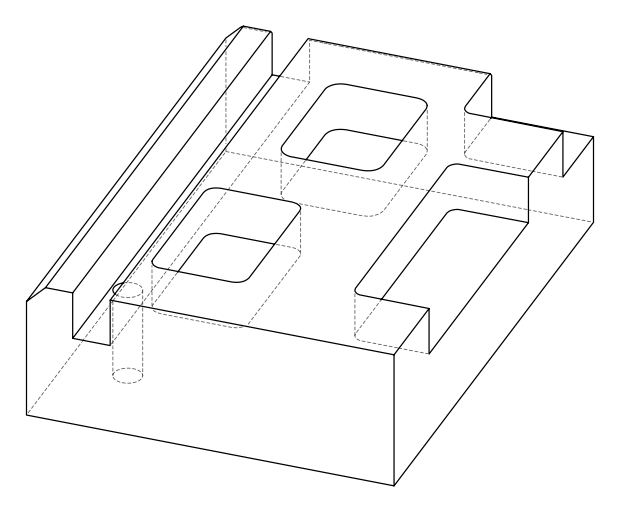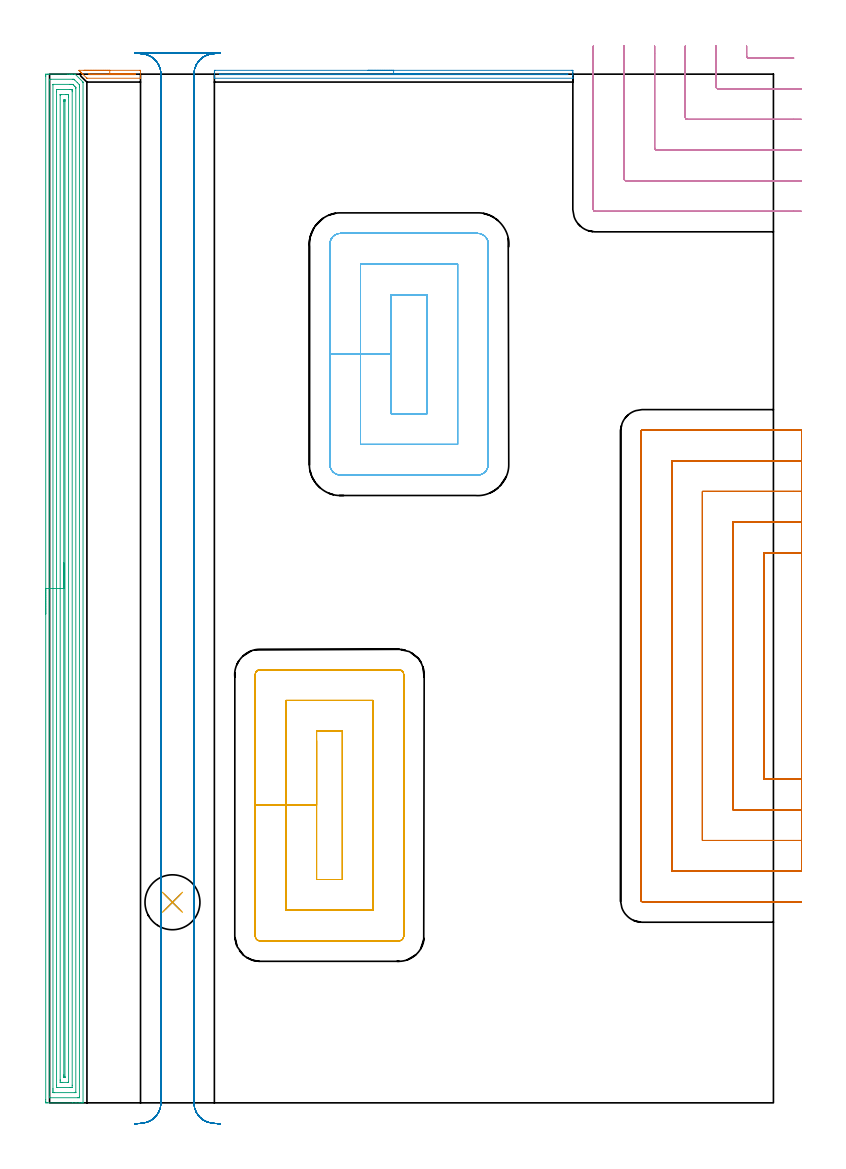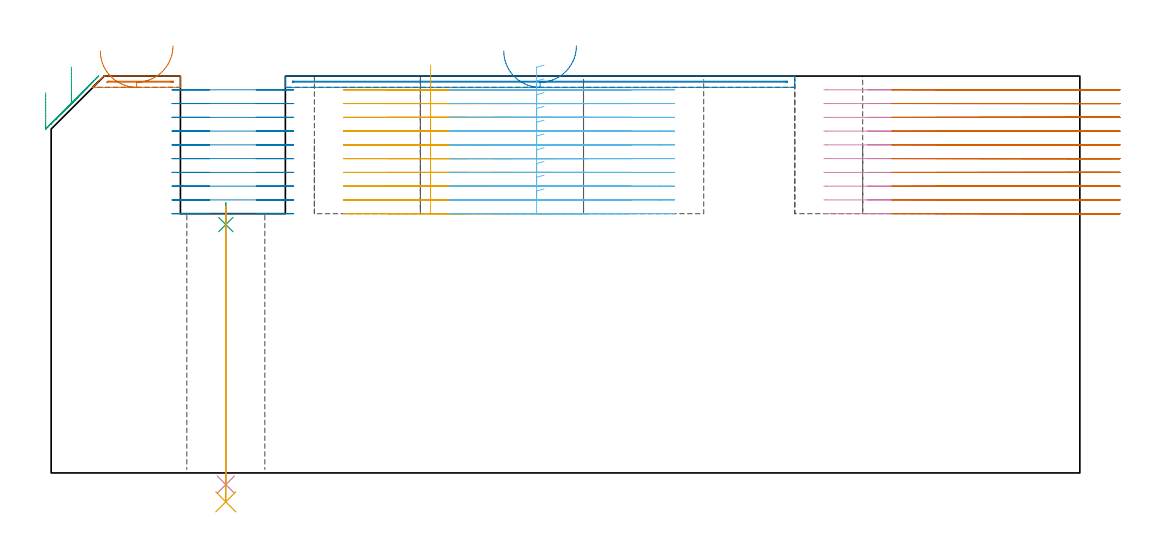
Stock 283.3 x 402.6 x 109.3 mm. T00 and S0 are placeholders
(PLAN: 11 operations, 4 tool changes, 127.7 min)
(1 AREA_MILL | FG_CHAMFER_SURFACE | UGT0205_001 | 0.5 min | 138 mm3)
(2 AREA_MILL_1 | FG_CHAMFER_SURFACE_1 | UGT0205_001 | 2.38 min | 695 mm3)
(3 AREA_MILL_2 | FG_CHAMFER_SURFACE_2 | UGT0205_001 | 19.5 min | 42888 mm3)
(4 MILL_CORNER_NOTCH_RECTANGULAR | CORNER_NOTCH_RECTANGULAR | NXT0201_012 | Follow Part, ap 4, ae 75% | 11.71 min | 182948 mm3)
(5 MILL_RECTANGULAR_POCKET | POCKET_RECTANGULAR_STRAIGHT | NXT0201_012 | Follow Part, ap 4, ae 75% | 15.47 min | 339790 mm3)
(6 MILL_RECTANGULAR_POCKET_1 | POCKET_RECTANGULAR_STRAIGHT_1 | NXT0201_012 | Follow Part, ap 4, ae 75% | 14.47 min | 322180 mm3)
(7 MILL_SLOT | SLOT_PARTIAL_RECTANGULAR | NXT0201_012 | Follow Part, ap 4, ae 75% | 44 min | 453569 mm3)
(8 MILL_RECTANGULAR_SLOT | SLOT_RECTANGULAR | NXT0201_012 | Follow Part, ap 4, ae 75% | 18.91 min | 440902 mm3)
(9 SPOT_DRILL | STEP1HOLE | NXT0321_9005460120000 | 0.06 min | 179 mm3)
(10 DRILL_THROUGH_HOLE_INTO_CENTER | STEP1HOLE | NXT0301_065 | 0.32 min | 4837 mm3)
(11 DRILL_TO_ENLARGE_THROUGH_HOLE | STEP1HOLE | UGT0301_052 | 0.33 min | 20858 mm3)
(TOOL UGT0205_001 | Chamfer Mill 20 x 3 x 45 deg. | D20 FL50 Z2)
(TOOL NXT0201_012 | ENDMILL 16mm [2P460-1600-NA 1630] | D16 FL38 Z6)
(TOOL NXT0321_9005460120000 | NC Spot Drill, 142deg, 12mm, Carbide, Uncoated | D12 PA142 FL30 Z2)
(TOOL NXT0301_065 | Carbide Drill 9.4mm [860.1-0940-075A1-MM 2214] | D9.4 PA140 FL98 Z2)
(TOOL UGT0301_052 | Twist Drill 21.5 mm | D21.5 PA118 FL150 Z2)
(OP 1 AREA_MILL)
G17 G21 G94 G90
T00 M6
G54
G17 G0 G90 X13.55 Y404.1 S1061 M3
G43 Z119.3 H0
Z116.2
G94 G1 X13.588 Z115.328 F250.
X13.702 Z114.464
X13.891 Z113.612
X14.153 Z112.78
X14.487 Z111.974
X14.89 Z111.2
X15.359 Z110.464
X15.89 Z109.772
X16.479 Z109.129
X17.122 Z108.54
X17.814 Z108.009
X18.55 Z107.54
X19.324 Z107.137
X20.13 Z106.803
X20.962 Z106.541
X21.814 Z106.352
X22.678 Z106.238
X23.55 Z106.2
X35.204
X35.519 Y404.095 Z106.205
X35.598 Y404.092 Z106.206
X35.6 Y404.007 Z106.29
Y403.85 Z106.447
X35.599 Y401.09 Z109.208
X35.597 Y401.046 Z109.25
X35.59 Y401.004 Z109.29
X35.519 Y401. Z109.3
X14.684
X14.605 Y401.004 Z109.29
X14.577 Y401.025 Z109.271
X14.491 Y401.109 Z109.19
X13.048 Y402.55 Z107.746
X12.911 Y402.688 Z107.609
X12.757 Y402.842 Z107.456
X12.614 Y402.983 Z107.312
X12.467 Y403.132 Z107.166
X12.333 Y403.266 Z107.032
X12.181 Y403.417 Z106.878
X12.024 Y403.575 Z106.723
X11.909 Y403.69 Z106.608
X11.747 Y403.85 Z106.444
X11.581 Y404.019 Z106.279
X11.537 Y404.067 Z106.231
X11.518 Y404.091 Z106.206
X11.54 Y404.096 Z106.202
X11.57 Y404.1 Z106.2
X11.581
X23.55
Y402.686 Z107.614
X32.998
X33.303 Y402.685 Z107.615
X33.442 Y402.683 Z107.617
X33.533 Y402.679 Z107.621
X33.59 Y402.675 Z107.625
X33.593 Y402.646 Z107.654
X33.597 Y402.55 Z107.75
Y402.453 Z107.847
X33.594 Y402.427 Z107.873
X33.591 Y402.421 Z107.879
X33.579 Y402.42 Z107.88
X33.303 Y402.416 Z107.884
X32.998 Y402.414 Z107.886
X32.694
X16.152 Y402.415 Z107.885
X15.891 Y402.416 Z107.884
X15.731 Y402.419 Z107.881
X15.655 Y402.421 Z107.879
X15.57 Y402.49 Z107.81
X15.391 Y402.671 Z107.629
X15.385 Y402.68 Z107.62
X15.4 Y402.681 Z107.619
X15.456 Y402.684 Z107.616
X15.57 Y402.685 Z107.615
X23.55 Y402.686 Z107.614
X24.422 Z107.652
X25.287 Z107.766
X26.138 Z107.955
X26.97 Z108.217
X27.776 Z108.551
X28.55 Z108.954
X29.286 Z109.423
X29.978 Z109.954
X30.621 Z110.543
X31.21 Z111.186
X31.742 Z111.878
X32.21 Z112.614
X32.613 Z113.388
X32.947 Z114.194
X33.209 Z115.026
X33.398 Z115.878
X33.512 Z116.743
X33.55 Z117.614
G0 Z119.3
M5
M2
(OP 2 AREA_MILL_1)
G17 G21 G94 G90
T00 M6
G54
G17 G0 G90 X124.65 Y404.1 S1061 M3
G43 Z119.3 H0
Z116.2
G94 G1 X124.688 Z115.328 F250.
X124.802 Z114.464
X124.991 Z113.612
X125.253 Z112.78
X125.587 Z111.974
X125.99 Z111.2
X126.459 Z110.464
X126.99 Z109.772
X127.579 Z109.129
X128.222 Z108.54
X128.914 Z108.008
X129.65 Z107.54
X130.424 Z107.137
X131.23 Z106.803
X132.062 Z106.541
X132.914 Z106.352
X133.778 Z106.238
X134.65 Z106.2
X204.205
X204.523 Y404.099 Z106.201
X204.776 Y404.094 Z106.204
X204.796 Y404.092 Z106.206
X204.8 Y403.85 Z106.446
Y403.274 Z107.023
Y402.983 Z107.312
Y402.402 Z107.897
Y402.116 Z108.183
Y401.167 Z109.132
X204.799 Y401.083 Z109.209
X204.797 Y401.045 Z109.247
X204.79 Y401.002 Z109.288
X204.65 Y401. Z109.3
X64.649
X64.51 Y401.002 Z109.288
X64.503 Y401.082 Z109.21
X64.5 Y401.167 Z109.132
Y401.831 Z108.469
Y402.402 Z107.897
Y402.983 Z107.312
Y403.274 Z107.023
X64.502 Y403.85 Z106.446
X64.504 Y404.092 Z106.206
X64.524 Y404.094 Z106.204
X64.778 Y404.1 Z106.2
X134.65
Y402.686 Z107.614
X202.421 Y402.685 Z107.615
X202.729 Y402.684 Z107.616
X202.773 Y402.681 Z107.619
X202.789 Y402.679 Z107.621
X202.792 Y402.671 Z107.629
X202.797 Y402.618 Z107.682
X202.79 Y402.462 Z107.838
X202.781 Y402.421 Z107.879
X202.7 Y402.419 Z107.881
X202.421 Y402.416 Z107.884
X202.115 Y402.415 Z107.885
X201.809 Y402.414 Z107.886
X66.879
X66.571 Y402.416 Z107.884
X66.526 Y402.419 Z107.881
X66.511 Y402.421 Z107.879
X66.508 Y402.429 Z107.871
X66.502 Y402.482 Z107.818
X66.509 Y402.636 Z107.664
X66.513 Y402.681 Z107.619
X66.517 Y402.682 Z107.618
X66.54 Y402.684 Z107.616
X66.589 Y402.685 Z107.615
X66.688 Y402.686 Z107.614
X134.65
X135.522 Z107.652
X136.387 Z107.766
X137.238 Z107.955
X138.07 Z108.217
X138.876 Z108.551
X139.65 Z108.954
X140.386 Z109.423
X141.078 Z109.954
X141.721 Z110.543
X142.31 Z111.186
X142.842 Z111.879
X143.31 Z112.614
X143.713 Z113.388
X144.047 Z114.194
X144.309 Z115.026
X144.498 Z115.878
X144.612 Z116.743
X144.65 Z117.614
G0 Z119.3
M5
M2
(OP 3 AREA_MILL_2)
G17 G21 G94 G90
T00 M6
G54
G17 G0 G90 X-1.5 Y191.3 S1061 M3
G43 Z119.3 H0
Z104.7
G94 G1 Y191.338 Z103.828 F250.
Y191.452 Z102.963
Y191.641 Z102.112
Y191.903 Z101.28
Y192.237 Z100.474
Y192.64 Z99.7
Y193.109 Z98.964
Y193.64 Z98.272
Y194.229 Z97.629
Y194.872 Z97.04
Y195.564 Z96.508
Y196.3 Z96.04
Y197.074 Z95.637
Y197.88 Z95.303
Y198.712 Z95.041
Y199.564 Z94.852
Y200.428 Z94.738
Y201.3 Z94.7
Y401.688
X-1.499 Y401.975 Z94.701
X-1.494 Y402.575 Z94.704
X-1.492 Y402.593 Z94.706
X-0.894 Y402.597 Z95.304
X-0.269 Y402.6 Z95.928
X7.139 Z103.333
X7.675 Z103.872
X8.031 Z104.227
X8.568 Z104.763
X8.924 Z105.118
X9.816 Z106.014
X9.991 Y402.598 Z106.188
X10.03 Y402.571 Z106.229
X12.985 Y399.615 Z109.183
X13.097 Y399.495 Z109.289
X13.1 Y399.293 Z109.3
Y0.178
X13.097 Y0.01 Z109.288
X13.039 Y0.007 Z109.23
X12.616 Y0. Z108.816
X12.314 Z108.514
X11.601 Z107.796
X10.352 Z106.549
X8.924 Z105.119
X-0.894 Y0.001 Z95.304
X-1.132 Y0.002 Z95.065
X-1.492 Y0.007 Z94.706
X-1.494 Y0.025 Z94.704
X-1.499 Y0.625 Z94.701
X-1.5 Y1.232 Z94.7
Y201.3
X-0.086 Z96.114
X-0.085 Y400.271 Z96.115
X-0.084 Y400.356 Z96.116
X-0.079 Y400.525 Z96.121
X-0.072 Y400.591 Z96.128
X-0.052 Y400.594 Z96.148
X-0.001 Y400.596 Z96.199
X0.479 Y400.6 Z96.679
X8.924 Y400.599 Z105.124
X9.408 Y400.596 Z105.608
X9.506 Y400.59 Z105.706
X9.569 Y400.57 Z105.769
X9.667 Y400.476 Z105.867
X9.816 Y400.332 Z106.016
X10.857 Y399.293 Z107.057
X11.601 Y398.541 Z107.801
X11.67 Y398.469 Z107.87
X11.679 Y398.399 Z107.879
X11.681 Y398.319 Z107.881
X11.686 Y397.505 Z107.886
Y397.421
X11.685 Y2.329 Z107.885
X11.684 Y2.244 Z107.884
X11.679 Y2.076 Z107.879
X11.672 Y2.009 Z107.872
X11.652 Y2.007 Z107.852
X11.601 Y2.004 Z107.801
X11.121 Y2. Z107.321
X0.411 Z96.611
X-0.001 Y2.004 Z96.199
X-0.059 Y2.007 Z96.141
X-0.072 Y2.009 Z96.128
X-0.079 Y2.048 Z96.121
X-0.082 Y2.159 Z96.118
X-0.085 Y2.329 Z96.115
X-0.086 Y201.3 Z96.114
X1.328 Z97.528
X1.329 Y398.399 Z97.529
X1.33 Y398.513 Z97.53
X1.333 Y398.569 Z97.533
X1.335 Y398.589 Z97.535
X1.383 Y398.592 Z97.583
X1.585 Y398.599 Z97.785
X8.031 Y398.6 Z104.231
X8.726 Y398.597 Z104.926
X8.924 Y398.59 Z105.124
X9.11 Y398.578 Z105.31
X9.297 Y398.399 Z105.497
X9.816 Y397.883 Z106.016
X10.192 Y397.505 Z106.392
X10.245 Y397.444 Z106.445
X10.265 Y397.415 Z106.465
X10.266 Y397.39 Z106.466
X10.269 Y397.277 Z106.469
X10.271 Y397.05 Z106.471
Y4.201
X10.269 Y4.087 Z106.469
X10.267 Y4.031 Z106.467
X10.265 Y4.011 Z106.465
X10.217 Y4.008 Z106.417
X10.015 Y4.001 Z106.215
X1.984 Y4. Z98.184
X1.784 Y4.001 Z97.984
X1.583 Y4.002 Z97.783
X1.45 Y4.006 Z97.65
X1.347 Y4.01 Z97.547
X1.335 Y4.051 Z97.535
X1.333 Y4.201 Z97.533
X1.33 Y4.656 Z97.53
X1.329 Y5.095 Z97.529
X1.328 Y5.551 Z97.528
Y201.3
X2.743 Z98.943
Y395.718
X2.748 Y396.54 Z98.948
X2.75 Y396.59 Z98.95
X2.798 Y396.593 Z98.998
X2.908 Y396.597 Z99.108
X3.128 Y396.599 Z99.328
X3.569 Y396.6 Z99.769
X8.031 Z104.231
X8.477 Y396.597 Z104.677
X8.585 Y396.593 Z104.785
X8.638 Y396.59 Z104.838
X8.675 Y396.565 Z104.875
X8.771 Y396.474 Z104.971
X8.817 Y396.427 Z105.017
X8.842 Y396.398 Z105.042
X8.85 Y396.359 Z105.05
X8.857 Y395.718 Z105.057
Y6.882
X8.852 Y6.06 Z105.052
X8.85 Y6.01 Z105.05
X8.802 Y6.007 Z105.002
X8.692 Y6.003 Z104.892
X8.472 Y6.001 Z104.672
X8.031 Y6. Z104.231
X3.123 Y6.001 Z99.323
X2.906 Y6.003 Z99.106
X2.798 Y6.007 Z98.998
X2.75 Y6.01 Z98.95
X2.743 Y6.882 Z98.943
Y201.3
X4.157 Z100.357
Y394.234
X4.159 Y394.539 Z100.359
X4.162 Y394.579 Z100.362
X4.165 Y394.591 Z100.365
X4.169 Y394.594 Z100.369
X4.21 Y394.598 Z100.41
X4.294 Y394.599 Z100.494
X4.461 Y394.6 Z100.661
X6.47 Z102.67
X7.139 Y394.598 Z103.339
X7.366 Y394.596 Z103.566
X7.427 Y394.59 Z103.627
X7.436 Y394.573 Z103.636
X7.439 Y394.523 Z103.639
X7.442 Y393.93 Z103.642
X7.443 Y393.625 Z103.643
Y8.366
X7.441 Y8.061 Z103.641
X7.438 Y8.021 Z103.638
X7.435 Y8.009 Z103.635
X7.43 Y8.006 Z103.63
X7.39 Y8.002 Z103.59
X7.306 Y8.001 Z103.506
X7.139 Y8. Z103.339
X5.13 Z101.33
X4.461 Y8.002 Z100.661
X4.234 Y8.004 Z100.434
X4.173 Y8.01 Z100.373
X4.164 Y8.027 Z100.364
X4.161 Y8.077 Z100.361
X4.158 Y8.67 Z100.358
X4.157 Y8.975 Z100.357
Y201.3
X5.571 Z101.771
X5.572 Y391.924 Z101.772
X5.573 Y392.142 Z101.773
X5.578 Y392.59 Z101.778
X5.793 Y392.596 Z101.993
X5.981 Y392.591 Z102.181
X6.022 Y392.588 Z102.222
X6.024 Y392.518 Z102.224
X6.027 Y392.361 Z102.227
X6.029 Y392.142 Z102.229
Y391.924
Y10.326
X6.027 Y10.054 Z102.227
X6.025 Y10.021 Z102.225
X6.023 Y10.012 Z102.223
X5.992 Y10.009 Z102.192
X5.892 Y10.003 Z102.092
X5.81 Y10.001 Z102.01
X5.619 Y10.009 Z101.819
X5.578 Y10.012 Z101.778
X5.576 Y10.082 Z101.776
X5.573 Y10.239 Z101.773
X5.572 Y10.458 Z101.772
X5.571 Y10.917 Z101.771
Y201.3
Y202.172 Z101.809
Y203.037 Z101.923
Y203.888 Z102.112
Y204.72 Z102.374
Y205.526 Z102.708
Y206.3 Z103.111
Y207.036 Z103.58
Y207.728 Z104.111
Y208.371 Z104.7
Y208.96 Z105.343
Y209.492 Z106.035
Y209.96 Z106.771
Y210.363 Z107.545
Y210.697 Z108.351
Y210.959 Z109.183
Y211.148 Z110.035
Y211.262 Z110.899
Y211.3 Z111.771
G0 Z119.3
M5
M2
(OP 4 MILL_CORNER_NOTCH_RECTANGULAR)
G17 G21 G94 G90
T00 M6
G54
G17 G0 G90 X272.8 Y413.6 S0 M3
G43 Z119.3 H1
Z105.51
G94 G1 Y410.6 F250.
Y409.695 F500.
G3 X273.595 Y408.9 R0.8
G1 X288.231
X291.231 F250.
G0 Z119.3
X260.8 Y413.6
Z105.51
G1 Y410.6
Y397.695 F500.
G3 X261.595 Y396.9 R0.8
G1 X291.3
X294.3 F250.
G0 Z119.3
X248.8 Y413.6
Z105.51
G1 Y410.6
Y385.695 F500.
G3 X249.595 Y384.9 R0.8
G1 X291.3
X294.3 F250.
G0 Z119.3
X236.8 Y413.6
Z105.51
G1 Y410.6
Y373.696 F500.
G3 X237.596 Y372.9 R0.8
G1 X291.3
X294.3 F250.
G0 Z119.3
X224.8 Y413.6
Z105.51
G1 Y410.6
Y361.696 F500.
G3 X225.596 Y360.9 R0.8
G1 X291.3
X294.3 F250.
G0 Z119.3
X212.8 Y413.6
Z105.51
G1 Y410.6
Y349.696 F500.
G3 X213.596 Y348.9 R0.8
G1 X291.3
X294.3 F250.
G0 Z119.3
X272.8 Y413.6
Z101.72
G1 Y410.6
Y409.695 F500.
G3 X273.595 Y408.9 R0.8
G1 X288.231
X291.231 F250.
G0 Z119.3
X260.8 Y413.6
Z101.72
G1 Y410.6
Y397.695 F500.
G3 X261.595 Y396.9 R0.8
G1 X291.3
X294.3 F250.
G0 Z119.3
X248.8 Y413.6
Z101.72
G1 Y410.6
Y385.695 F500.
G3 X249.595 Y384.9 R0.8
G1 X291.3
X294.3 F250.
G0 Z119.3
X236.8 Y413.6
Z101.72
G1 Y410.6
Y373.696 F500.
G3 X237.596 Y372.9 R0.8
G1 X291.3
X294.3 F250.
G0 Z119.3
X224.8 Y413.6
Z101.72
G1 Y410.6
Y361.696 F500.
G3 X225.596 Y360.9 R0.8
G1 X291.3
X294.3 F250.
G0 Z119.3
X212.8 Y413.6
Z101.72
G1 Y410.6
Y349.696 F500.
G3 X213.596 Y348.9 R0.8
G1 X291.3
X294.3 F250.
G0 Z119.3
X272.8 Y413.6
Z97.93
G1 Y410.6
Y409.695 F500.
G3 X273.595 Y408.9 R0.8
G1 X288.231
X291.231 F250.
G0 Z119.3
X260.8 Y413.6
Z97.93
G1 Y410.6
Y397.695 F500.
G3 X261.595 Y396.9 R0.8
G1 X291.3
X294.3 F250.
G0 Z119.3
X248.8 Y413.6
Z97.93
G1 Y410.6
Y385.695 F500.
G3 X249.595 Y384.9 R0.8
G1 X291.3
X294.3 F250.
G0 Z119.3
X236.8 Y413.6
Z97.93
G1 Y410.6
Y373.696 F500.
G3 X237.596 Y372.9 R0.8
G1 X291.3
X294.3 F250.
G0 Z119.3
X224.8 Y413.6
Z97.93
G1 Y410.6
Y361.696 F500.
G3 X225.596 Y360.9 R0.8
G1 X291.3
X294.3 F250.
G0 Z119.3
X212.8 Y413.6
Z97.93
G1 Y410.6
Y349.696 F500.
G3 X213.596 Y348.9 R0.8
G1 X291.3
X294.3 F250.
G0 Z119.3
X272.8 Y413.6
Z94.14
G1 Y410.6
Y409.695 F500.
G3 X273.595 Y408.9 R0.8
G1 X288.231
X291.231 F250.
G0 Z119.3
X260.8 Y413.6
Z94.14
G1 Y410.6
Y397.695 F500.
G3 X261.595 Y396.9 R0.8
G1 X291.3
X294.3 F250.
G0 Z119.3
X248.8 Y413.6
Z94.14
G1 Y410.6
Y385.695 F500.
G3 X249.595 Y384.9 R0.8
G1 X291.3
X294.3 F250.
G0 Z119.3
X236.8 Y413.6
Z94.14
G1 Y410.6
Y373.696 F500.
G3 X237.596 Y372.9 R0.8
G1 X291.3
X294.3 F250.
G0 Z119.3
X224.8 Y413.6
Z94.14
G1 Y410.6
Y361.696 F500.
G3 X225.596 Y360.9 R0.8
G1 X291.3
X294.3 F250.
G0 Z119.3
X212.8 Y413.6
Z94.14
G1 Y410.6
Y349.696 F500.
G3 X213.596 Y348.9 R0.8
G1 X291.3
X294.3 F250.
G0 Z119.3
X272.8 Y413.6
Z90.35
G1 Y410.6
Y409.695 F500.
G3 X273.595 Y408.9 R0.8
G1 X288.231
X291.231 F250.
G0 Z119.3
X260.8 Y413.6
Z90.35
G1 Y410.6
Y397.695 F500.
G3 X261.595 Y396.9 R0.8
G1 X291.3
X294.3 F250.
G0 Z119.3
X248.8 Y413.6
Z90.35
G1 Y410.6
Y385.695 F500.
G3 X249.595 Y384.9 R0.8
G1 X291.3
X294.3 F250.
G0 Z119.3
X236.8 Y413.6
Z90.35
G1 Y410.6
Y373.696 F500.
G3 X237.596 Y372.9 R0.8
G1 X291.3
X294.3 F250.
G0 Z119.3
X224.8 Y413.6
Z90.35
G1 Y410.6
Y361.696 F500.
G3 X225.596 Y360.9 R0.8
G1 X291.3
X294.3 F250.
G0 Z119.3
X212.8 Y413.6
Z90.35
G1 Y410.6
Y349.696 F500.
G3 X213.596 Y348.9 R0.8
G1 X291.3
X294.3 F250.
G0 Z119.3
X272.8 Y413.6
Z86.56
G1 Y410.6
Y409.695 F500.
G3 X273.595 Y408.9 R0.8
G1 X288.231
X291.231 F250.
G0 Z119.3
X260.8 Y413.6
Z86.56
G1 Y410.6
Y397.695 F500.
G3 X261.595 Y396.9 R0.8
G1 X291.3
X294.3 F250.
G0 Z119.3
X248.8 Y413.6
Z86.56
G1 Y410.6
Y385.695 F500.
G3 X249.595 Y384.9 R0.8
G1 X291.3
X294.3 F250.
G0 Z119.3
X236.8 Y413.6
Z86.56
G1 Y410.6
Y373.696 F500.
G3 X237.596 Y372.9 R0.8
G1 X291.3
X294.3 F250.
G0 Z119.3
X224.8 Y413.6
Z86.56
G1 Y410.6
Y361.696 F500.
G3 X225.596 Y360.9 R0.8
G1 X291.3
X294.3 F250.
G0 Z119.3
X212.8 Y413.6
Z86.56
G1 Y410.6
Y349.696 F500.
G3 X213.596 Y348.9 R0.8
G1 X291.3
X294.3 F250.
G0 Z119.3
X272.8 Y413.6
Z82.77
G1 Y410.6
Y409.695 F500.
G3 X273.595 Y408.9 R0.8
G1 X288.231
X291.231 F250.
G0 Z119.3
X260.8 Y413.6
Z82.77
G1 Y410.6
Y397.695 F500.
G3 X261.595 Y396.9 R0.8
G1 X291.3
X294.3 F250.
G0 Z119.3
X248.8 Y413.6
Z82.77
G1 Y410.6
Y385.695 F500.
G3 X249.595 Y384.9 R0.8
G1 X291.3
X294.3 F250.
G0 Z119.3
X236.8 Y413.6
Z82.77
G1 Y410.6
Y373.696 F500.
G3 X237.596 Y372.9 R0.8
G1 X291.3
X294.3 F250.
G0 Z119.3
X224.8 Y413.6
Z82.77
G1 Y410.6
Y361.696 F500.
G3 X225.596 Y360.9 R0.8
G1 X291.3
X294.3 F250.
G0 Z119.3
X212.8 Y413.6
Z82.77
G1 Y410.6
Y349.696 F500.
G3 X213.596 Y348.9 R0.8
G1 X291.3
X294.3 F250.
G0 Z119.3
X272.8 Y413.6
Z78.98
G1 Y410.6
Y409.695 F500.
G3 X273.595 Y408.9 R0.8
G1 X288.231
X291.231 F250.
G0 Z119.3
X260.8 Y413.6
Z78.98
G1 Y410.6
Y397.695 F500.
G3 X261.595 Y396.9 R0.8
G1 X291.3
X294.3 F250.
G0 Z119.3
X248.8 Y413.6
Z78.98
G1 Y410.6
Y385.695 F500.
G3 X249.595 Y384.9 R0.8
G1 X291.3
X294.3 F250.
G0 Z119.3
X236.8 Y413.6
Z78.98
G1 Y410.6
Y373.696 F500.
G3 X237.596 Y372.9 R0.8
G1 X291.3
X294.3 F250.
G0 Z119.3
X224.8 Y413.6
Z78.98
G1 Y410.6
Y361.696 F500.
G3 X225.596 Y360.9 R0.8
G1 X291.3
X294.3 F250.
G0 Z119.3
X212.8 Y413.6
Z78.98
G1 Y410.6
Y349.696 F500.
G3 X213.596 Y348.9 R0.8
G1 X291.3
X294.3 F250.
G0 Z119.3
X272.8 Y413.6
Z75.19
G1 Y410.6
Y409.695 F500.
G3 X273.595 Y408.9 R0.8
G1 X288.231
X291.231 F250.
G0 Z119.3
X260.8 Y413.6
Z75.19
G1 Y410.6
Y397.695 F500.
G3 X261.595 Y396.9 R0.8
G1 X291.3
X294.3 F250.
G0 Z119.3
X248.8 Y413.6
Z75.19
G1 Y410.6
Y385.695 F500.
G3 X249.595 Y384.9 R0.8
G1 X291.3
X294.3 F250.
G0 Z119.3
X236.8 Y413.6
Z75.19
G1 Y410.6
Y373.696 F500.
G3 X237.596 Y372.9 R0.8
G1 X291.3
X294.3 F250.
G0 Z119.3
X224.8 Y413.6
Z75.19
G1 Y410.6
Y361.696 F500.
G3 X225.596 Y360.9 R0.8
G1 X291.3
X294.3 F250.
G0 Z119.3
X212.8 Y413.6
Z75.19
G1 Y410.6
Y349.696 F500.
G3 X213.596 Y348.9 R0.8
G1 X291.3
X294.3 F250.
G0 Z119.3
X272.8 Y413.6
Z71.4
G1 Y410.6
Y409.695 F500.
G3 X273.595 Y408.9 R0.8
G1 X288.231
X291.231 F250.
G0 Z119.3
X260.8 Y413.6
Z71.4
G1 Y410.6
Y397.695 F500.
G3 X261.595 Y396.9 R0.8
G1 X291.3
X294.3 F250.
G0 Z119.3
X248.8 Y413.6
Z71.4
G1 Y410.6
Y385.695 F500.
G3 X249.595 Y384.9 R0.8
G1 X291.3
X294.3 F250.
G0 Z119.3
X236.8 Y413.6
Z71.4
G1 Y410.6
Y373.696 F500.
G3 X237.596 Y372.9 R0.8
G1 X291.3
X294.3 F250.
G0 Z119.3
X224.8 Y413.6
Z71.4
G1 Y410.6
Y361.696 F500.
G3 X225.596 Y360.9 R0.8
G1 X291.3
X294.3 F250.
G0 Z119.3
X212.8 Y413.6
Z71.4
G1 Y410.6
Y349.696 F500.
G3 X213.596 Y348.9 R0.8
G1 X291.3
X294.3 F250.
G0 Z119.3
M5
M2
(OP 5 MILL_RECTANGULAR_POCKET)
G17 G21 G94 G90
T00 M6
G54
G17 G0 G90 X104.5 Y141.791 S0 M3
G43 Z119.3 H1
Z112.3
G94 G1 Y116.45 Z105.51 F250.
Y87.4 F500.
X114.6
Y145.5
X104.5
Y116.45
X92.5
Y75.4
X126.6
Y157.5
X92.5
Y116.45
X80.5
Y65.3
G3 X82.4 Y63.4 R1.9
G1 X136.7
G3 X138.6 Y65.3 R1.9
G1 Y167.6
G3 X136.7 Y169.5 R1.9
G1 X82.4
G3 X80.5 Y167.6 R1.9
G1 Y116.45
Y115.45
G0 X104.5 Y141.791 Z108.51
G1 Y116.45 Z101.72 F250.
Y87.4 F500.
X114.6
Y145.5
X104.5
Y116.45
X92.5
Y75.4
X126.6
Y157.5
X92.5
Y116.45
X80.5
Y65.3
G3 X82.4 Y63.4 R1.9
G1 X136.7
G3 X138.6 Y65.3 R1.9
G1 Y167.6
G3 X136.7 Y169.5 R1.9
G1 X82.4
G3 X80.5 Y167.6 R1.9
G1 Y116.45
Y115.45
G0 X104.5 Y141.791 Z104.72
G1 Y116.45 Z97.93 F250.
Y87.4 F500.
X114.6
Y145.5
X104.5
Y116.45
X92.5
Y75.4
X126.6
Y157.5
X92.5
Y116.45
X80.5
Y65.3
G3 X82.4 Y63.4 R1.9
G1 X136.7
G3 X138.6 Y65.3 R1.9
G1 Y167.6
G3 X136.7 Y169.5 R1.9
G1 X82.4
G3 X80.5 Y167.6 R1.9
G1 Y116.45
Y115.45
G0 X104.5 Y141.791 Z100.93
G1 Y116.45 Z94.14 F250.
Y87.4 F500.
X114.6
Y145.5
X104.5
Y116.45
X92.5
Y75.4
X126.6
Y157.5
X92.5
Y116.45
X80.5
Y65.3
G3 X82.4 Y63.4 R1.9
G1 X136.7
G3 X138.6 Y65.3 R1.9
G1 Y167.6
G3 X136.7 Y169.5 R1.9
G1 X82.4
G3 X80.5 Y167.6 R1.9
G1 Y116.45
Y115.45
G0 X104.5 Y141.791 Z97.14
G1 Y116.45 Z90.35 F250.
Y87.4 F500.
X114.6
Y145.5
X104.5
Y116.45
X92.5
Y75.4
X126.6
Y157.5
X92.5
Y116.45
X80.5
Y65.3
G3 X82.4 Y63.4 R1.9
G1 X136.7
G3 X138.6 Y65.3 R1.9
G1 Y167.6
G3 X136.7 Y169.5 R1.9
G1 X82.4
G3 X80.5 Y167.6 R1.9
G1 Y116.45
Y115.45
G0 X104.5 Y141.791 Z93.35
G1 Y116.45 Z86.56 F250.
Y87.4 F500.
X114.6
Y145.5
X104.5
Y116.45
X92.5
Y75.4
X126.6
Y157.5
X92.5
Y116.45
X80.5
Y65.3
G3 X82.4 Y63.4 R1.9
G1 X136.7
G3 X138.6 Y65.3 R1.9
G1 Y167.6
G3 X136.7 Y169.5 R1.9
G1 X82.4
G3 X80.5 Y167.6 R1.9
G1 Y116.45
Y115.45
G0 X104.5 Y141.791 Z89.56
G1 Y116.45 Z82.77 F250.
Y87.4 F500.
X114.6
Y145.5
X104.5
Y116.45
X92.5
Y75.4
X126.6
Y157.5
X92.5
Y116.45
X80.5
Y65.3
G3 X82.4 Y63.4 R1.9
G1 X136.7
G3 X138.6 Y65.3 R1.9
G1 Y167.6
G3 X136.7 Y169.5 R1.9
G1 X82.4
G3 X80.5 Y167.6 R1.9
G1 Y116.45
Y115.45
G0 X104.5 Y141.791 Z85.77
G1 Y116.45 Z78.98 F250.
Y87.4 F500.
X114.6
Y145.5
X104.5
Y116.45
X92.5
Y75.4
X126.6
Y157.5
X92.5
Y116.45
X80.5
Y65.3
G3 X82.4 Y63.4 R1.9
G1 X136.7
G3 X138.6 Y65.3 R1.9
G1 Y167.6
G3 X136.7 Y169.5 R1.9
G1 X82.4
G3 X80.5 Y167.6 R1.9
G1 Y116.45
Y115.45
G0 X104.5 Y141.791 Z81.98
G1 Y116.45 Z75.19 F250.
Y87.4 F500.
X114.6
Y145.5
X104.5
Y116.45
X92.5
Y75.4
X126.6
Y157.5
X92.5
Y116.45
X80.5
Y65.3
G3 X82.4 Y63.4 R1.9
G1 X136.7
G3 X138.6 Y65.3 R1.9
G1 Y167.6
G3 X136.7 Y169.5 R1.9
G1 X82.4
G3 X80.5 Y167.6 R1.9
G1 Y116.45
Y115.45
G0 X104.5 Y141.791 Z78.19
G1 Y116.45 Z71.4 F250.
Y87.4 F500.
X114.6
Y145.5
X104.5
Y116.45
X92.5
Y75.4
X126.6
Y157.5
X92.5
Y116.45
X80.5
Y65.3
G3 X82.4 Y63.4 R1.9
G1 X136.7
G3 X138.6 Y65.3 R1.9
G1 Y167.6
G3 X136.7 Y169.5 R1.9
G1 X82.4
G3 X80.5 Y167.6 R1.9
G1 Y116.45
Y115.45
G0 Z119.3
M5
M2
(OP 6 MILL_RECTANGULAR_POCKET_1)
G17 G21 G94 G90
T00 M6
G54
G17 G0 G90 X135.741 Y316.3 S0 M3
G43 Z119.3 H1
Z112.3
G94 G1 X133.7 Z111.753 F250.
Y293. Z105.51
Y269.7 F500.
X147.7
Y316.3
X133.7
Y293.
X121.7
Y257.7
X159.7
Y328.3
X121.7
Y293.
X109.7
Y249.9
G3 X113.9 Y245.7 R4.2
G1 X167.5
G3 X171.7 Y249.9 R4.2
G1 Y336.1
G3 X167.5 Y340.3 R4.2
G1 X113.9
G3 X109.7 Y336.1 R4.2
G1 Y293.
Y292.
G0 X135.741 Y316.3 Z108.51
G1 X133.7 Z107.963 F250.
Y293. Z101.72
Y269.7 F500.
X147.7
Y316.3
X133.7
Y293.
X121.7
Y257.7
X159.7
Y328.3
X121.7
Y293.
X109.7
Y249.9
G3 X113.9 Y245.7 R4.2
G1 X167.5
G3 X171.7 Y249.9 R4.2
G1 Y336.1
G3 X167.5 Y340.3 R4.2
G1 X113.9
G3 X109.7 Y336.1 R4.2
G1 Y293.
Y292.
G0 X135.741 Y316.3 Z104.72
G1 X133.7 Z104.173 F250.
Y293. Z97.93
Y269.7 F500.
X147.7
Y316.3
X133.7
Y293.
X121.7
Y257.7
X159.7
Y328.3
X121.7
Y293.
X109.7
Y249.9
G3 X113.9 Y245.7 R4.2
G1 X167.5
G3 X171.7 Y249.9 R4.2
G1 Y336.1
G3 X167.5 Y340.3 R4.2
G1 X113.9
G3 X109.7 Y336.1 R4.2
G1 Y293.
Y292.
G0 X135.741 Y316.3 Z100.93
G1 X133.7 Z100.383 F250.
Y293. Z94.14
Y269.7 F500.
X147.7
Y316.3
X133.7
Y293.
X121.7
Y257.7
X159.7
Y328.3
X121.7
Y293.
X109.7
Y249.9
G3 X113.9 Y245.7 R4.2
G1 X167.5
G3 X171.7 Y249.9 R4.2
G1 Y336.1
G3 X167.5 Y340.3 R4.2
G1 X113.9
G3 X109.7 Y336.1 R4.2
G1 Y293.
Y292.
G0 X135.741 Y316.3 Z97.14
G1 X133.7 Z96.593 F250.
Y293. Z90.35
Y269.7 F500.
X147.7
Y316.3
X133.7
Y293.
X121.7
Y257.7
X159.7
Y328.3
X121.7
Y293.
X109.7
Y249.9
G3 X113.9 Y245.7 R4.2
G1 X167.5
G3 X171.7 Y249.9 R4.2
G1 Y336.1
G3 X167.5 Y340.3 R4.2
G1 X113.9
G3 X109.7 Y336.1 R4.2
G1 Y293.
Y292.
G0 X135.741 Y316.3 Z93.35
G1 X133.7 Z92.803 F250.
Y293. Z86.56
Y269.7 F500.
X147.7
Y316.3
X133.7
Y293.
X121.7
Y257.7
X159.7
Y328.3
X121.7
Y293.
X109.7
Y249.9
G3 X113.9 Y245.7 R4.2
G1 X167.5
G3 X171.7 Y249.9 R4.2
G1 Y336.1
G3 X167.5 Y340.3 R4.2
G1 X113.9
G3 X109.7 Y336.1 R4.2
G1 Y293.
Y292.
G0 X135.741 Y316.3 Z89.56
G1 X133.7 Z89.013 F250.
Y293. Z82.77
Y269.7 F500.
X147.7
Y316.3
X133.7
Y293.
X121.7
Y257.7
X159.7
Y328.3
X121.7
Y293.
X109.7
Y249.9
G3 X113.9 Y245.7 R4.2
G1 X167.5
G3 X171.7 Y249.9 R4.2
G1 Y336.1
G3 X167.5 Y340.3 R4.2
G1 X113.9
G3 X109.7 Y336.1 R4.2
G1 Y293.
Y292.
G0 X135.741 Y316.3 Z85.77
G1 X133.7 Z85.223 F250.
Y293. Z78.98
Y269.7 F500.
X147.7
Y316.3
X133.7
Y293.
X121.7
Y257.7
X159.7
Y328.3
X121.7
Y293.
X109.7
Y249.9
G3 X113.9 Y245.7 R4.2
G1 X167.5
G3 X171.7 Y249.9 R4.2
G1 Y336.1
G3 X167.5 Y340.3 R4.2
G1 X113.9
G3 X109.7 Y336.1 R4.2
G1 Y293.
Y292.
G0 X135.741 Y316.3 Z81.98
G1 X133.7 Z81.433 F250.
Y293. Z75.19
Y269.7 F500.
X147.7
Y316.3
X133.7
Y293.
X121.7
Y257.7
X159.7
Y328.3
X121.7
Y293.
X109.7
Y249.9
G3 X113.9 Y245.7 R4.2
G1 X167.5
G3 X171.7 Y249.9 R4.2
G1 Y336.1
G3 X167.5 Y340.3 R4.2
G1 X113.9
G3 X109.7 Y336.1 R4.2
G1 Y293.
Y292.
G0 X135.741 Y316.3 Z78.19
G1 X133.7 Z77.643 F250.
Y293. Z71.4
Y269.7 F500.
X147.7
Y316.3
X133.7
Y293.
X121.7
Y257.7
X159.7
Y328.3
X121.7
Y293.
X109.7
Y249.9
G3 X113.9 Y245.7 R4.2
G1 X167.5
G3 X171.7 Y249.9 R4.2
G1 Y336.1
G3 X167.5 Y340.3 R4.2
G1 X113.9
G3 X109.7 Y336.1 R4.2
G1 Y293.
Y292.
G0 Z119.3
M5
M2
(OP 7 MILL_SLOT)
G17 G21 G94 G90
T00 M6
G54
G17 G0 G90 X294.3 Y215.3 S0 M3
G43 Z119.3 H1
Z105.51
G94 G1 X291.3 F250.
X279.5 F500.
Y126.7
X291.3
X294.3 F250.
Y227.3
X291.3
X267.5 F500.
Y114.7
X291.3
X294.3 F250.
Y239.3
X291.3
X255.5 F500.
Y102.7
X291.3
X294.3 F250.
Y251.3
X291.3
X243.5 F500.
Y90.7
X291.3
X294.3 F250.
Y263.3
X291.3
X232. F500.
G3 X231.5 Y262.8 R0.5
G1 Y79.2
G3 X232. Y78.7 R0.5
G1 X291.3
X294.3 F250.
G0 Y215.3 Z101.72
G1 X291.3
X279.5 F500.
Y126.7
X291.3
X294.3 F250.
Y227.3
X291.3
X267.5 F500.
Y114.7
X291.3
X294.3 F250.
Y239.3
X291.3
X255.5 F500.
Y102.7
X291.3
X294.3 F250.
Y251.3
X291.3
X243.5 F500.
Y90.7
X291.3
X294.3 F250.
Y263.3
X291.3
X232. F500.
G3 X231.5 Y262.8 R0.5
G1 Y79.2
G3 X232. Y78.7 R0.5
G1 X291.3
X294.3 F250.
G0 Y215.3 Z97.93
G1 X291.3
X279.5 F500.
Y126.7
X291.3
X294.3 F250.
Y227.3
X291.3
X267.5 F500.
Y114.7
X291.3
X294.3 F250.
Y239.3
X291.3
X255.5 F500.
Y102.7
X291.3
X294.3 F250.
Y251.3
X291.3
X243.5 F500.
Y90.7
X291.3
X294.3 F250.
Y263.3
X291.3
X232. F500.
G3 X231.5 Y262.8 R0.5
G1 Y79.2
G3 X232. Y78.7 R0.5
G1 X291.3
X294.3 F250.
G0 Y215.3 Z94.14
G1 X291.3
X279.5 F500.
Y126.7
X291.3
X294.3 F250.
Y227.3
X291.3
X267.5 F500.
Y114.7
X291.3
X294.3 F250.
Y239.3
X291.3
X255.5 F500.
Y102.7
X291.3
X294.3 F250.
Y251.3
X291.3
X243.5 F500.
Y90.7
X291.3
X294.3 F250.
Y263.3
X291.3
X232. F500.
G3 X231.5 Y262.8 R0.5
G1 Y79.2
G3 X232. Y78.7 R0.5
G1 X291.3
X294.3 F250.
G0 Y215.3 Z90.35
G1 X291.3
X279.5 F500.
Y126.7
X291.3
X294.3 F250.
Y227.3
X291.3
X267.5 F500.
Y114.7
X291.3
X294.3 F250.
Y239.3
X291.3
X255.5 F500.
Y102.7
X291.3
X294.3 F250.
Y251.3
X291.3
X243.5 F500.
Y90.7
X291.3
X294.3 F250.
Y263.3
X291.3
X232. F500.
G3 X231.5 Y262.8 R0.5
G1 Y79.2
G3 X232. Y78.7 R0.5
G1 X291.3
X294.3 F250.
G0 Y215.3 Z86.56
G1 X291.3
X279.5 F500.
Y126.7
X291.3
X294.3 F250.
Y227.3
X291.3
X267.5 F500.
Y114.7
X291.3
X294.3 F250.
Y239.3
X291.3
X255.5 F500.
Y102.7
X291.3
X294.3 F250.
Y251.3
X291.3
X243.5 F500.
Y90.7
X291.3
X294.3 F250.
Y263.3
X291.3
X232. F500.
G3 X231.5 Y262.8 R0.5
G1 Y79.2
G3 X232. Y78.7 R0.5
G1 X291.3
X294.3 F250.
G0 Y215.3 Z82.77
G1 X291.3
X279.5 F500.
Y126.7
X291.3
X294.3 F250.
Y227.3
X291.3
X267.5 F500.
Y114.7
X291.3
X294.3 F250.
Y239.3
X291.3
X255.5 F500.
Y102.7
X291.3
X294.3 F250.
Y251.3
X291.3
X243.5 F500.
Y90.7
X291.3
X294.3 F250.
Y263.3
X291.3
X232. F500.
G3 X231.5 Y262.8 R0.5
G1 Y79.2
G3 X232. Y78.7 R0.5
G1 X291.3
X294.3 F250.
G0 Y215.3 Z78.98
G1 X291.3
X279.5 F500.
Y126.7
X291.3
X294.3 F250.
Y227.3
X291.3
X267.5 F500.
Y114.7
X291.3
X294.3 F250.
Y239.3
X291.3
X255.5 F500.
Y102.7
X291.3
X294.3 F250.
Y251.3
X291.3
X243.5 F500.
Y90.7
X291.3
X294.3 F250.
Y263.3
X291.3
X232. F500.
G3 X231.5 Y262.8 R0.5
G1 Y79.2
G3 X232. Y78.7 R0.5
G1 X291.3
X294.3 F250.
G0 Y215.3 Z75.19
G1 X291.3
X279.5 F500.
Y126.7
X291.3
X294.3 F250.
Y227.3
X291.3
X267.5 F500.
Y114.7
X291.3
X294.3 F250.
Y239.3
X291.3
X255.5 F500.
Y102.7
X291.3
X294.3 F250.
Y251.3
X291.3
X243.5 F500.
Y90.7
X291.3
X294.3 F250.
Y263.3
X291.3
X232. F500.
G3 X231.5 Y262.8 R0.5
G1 Y79.2
G3 X232. Y78.7 R0.5
G1 X291.3
X294.3 F250.
G0 Y215.3 Z71.4
G1 X291.3
X279.5 F500.
Y126.7
X291.3
X294.3 F250.
Y227.3
X291.3
X267.5 F500.
Y114.7
X291.3
X294.3 F250.
Y239.3
X291.3
X255.5 F500.
Y102.7
X291.3
X294.3 F250.
Y251.3
X291.3
X243.5 F500.
Y90.7
X291.3
X294.3 F250.
Y263.3
X291.3
X232. F500.
G3 X231.5 Y262.8 R0.5
G1 Y79.2
G3 X232. Y78.7 R0.5
G1 X291.3
X294.3 F250.
G0 Z119.3
M5
M2
(OP 8 MILL_RECTANGULAR_SLOT)
G17 G21 G94 G90
T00 M6
G54
G17 G0 G90 X66.797 Y-8.23 S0 M3
G43 Z119.3 H1
Z105.51
G94 G1 X63.808 Y-7.97 F250.
G2 X56.5 Y0. R8. F500.
G1 Y402.6
G2 X63.808 Y410.57 R8.
G1 X66.796 Y410.83 F250.
X33.304
X36.292 Y410.57
G2 X43.6 Y402.6 R8. F500.
G1 Y0.
G2 X36.292 Y-7.97 R8.
G1 X33.303 Y-8.23 F250.
G0 X66.797 Z101.72
G1 X63.808 Y-7.97
G2 X56.5 Y0. R8. F500.
G1 Y402.6
G2 X63.808 Y410.57 R8.
G1 X66.796 Y410.83 F250.
X33.304
X36.292 Y410.57
G2 X43.6 Y402.6 R8. F500.
G1 Y0.
G2 X36.292 Y-7.97 R8.
G1 X33.303 Y-8.23 F250.
G0 X66.797 Z97.93
G1 X63.808 Y-7.97
G2 X56.5 Y0. R8. F500.
G1 Y402.6
G2 X63.808 Y410.57 R8.
G1 X66.796 Y410.83 F250.
X33.304
X36.292 Y410.57
G2 X43.6 Y402.6 R8. F500.
G1 Y0.
G2 X36.292 Y-7.97 R8.
G1 X33.303 Y-8.23 F250.
G0 X66.797 Z94.14
G1 X63.808 Y-7.97
G2 X56.5 Y0. R8. F500.
G1 Y402.6
G2 X63.808 Y410.57 R8.
G1 X66.796 Y410.83 F250.
X33.304
X36.292 Y410.57
G2 X43.6 Y402.6 R8. F500.
G1 Y0.
G2 X36.292 Y-7.97 R8.
G1 X33.303 Y-8.23 F250.
G0 X66.797 Z90.35
G1 X63.808 Y-7.97
G2 X56.5 Y0. R8. F500.
G1 Y402.6
G2 X63.808 Y410.57 R8.
G1 X66.796 Y410.83 F250.
X33.304
X36.292 Y410.57
G2 X43.6 Y402.6 R8. F500.
G1 Y0.
G2 X36.292 Y-7.97 R8.
G1 X33.303 Y-8.23 F250.
G0 X66.797 Z86.56
G1 X63.808 Y-7.97
G2 X56.5 Y0. R8. F500.
G1 Y402.6
G2 X63.808 Y410.57 R8.
G1 X66.796 Y410.83 F250.
X33.304
X36.292 Y410.57
G2 X43.6 Y402.6 R8. F500.
G1 Y0.
G2 X36.292 Y-7.97 R8.
G1 X33.303 Y-8.23 F250.
G0 X66.797 Z82.77
G1 X63.808 Y-7.97
G2 X56.5 Y0. R8. F500.
G1 Y402.6
G2 X63.808 Y410.57 R8.
G1 X66.796 Y410.83 F250.
X33.304
X36.292 Y410.57
G2 X43.6 Y402.6 R8. F500.
G1 Y0.
G2 X36.292 Y-7.97 R8.
G1 X33.303 Y-8.23 F250.
G0 X66.797 Z78.98
G1 X63.808 Y-7.97
G2 X56.5 Y0. R8. F500.
G1 Y402.6
G2 X63.808 Y410.57 R8.
G1 X66.796 Y410.83 F250.
X33.304
X36.292 Y410.57
G2 X43.6 Y402.6 R8. F500.
G1 Y0.
G2 X36.292 Y-7.97 R8.
G1 X33.303 Y-8.23 F250.
G0 X66.797 Z75.19
G1 X63.808 Y-7.97
G2 X56.5 Y0. R8. F500.
G1 Y402.6
G2 X63.808 Y410.57 R8.
G1 X66.796 Y410.83 F250.
X33.304
X36.292 Y410.57
G2 X43.6 Y402.6 R8. F500.
G1 Y0.
G2 X36.292 Y-7.97 R8.
G1 X33.303 Y-8.23 F250.
G0 X66.797 Z71.4
G1 X63.808 Y-7.97
G2 X56.5 Y0. R8. F500.
G1 Y402.6
G2 X63.808 Y410.57 R8.
G1 X66.796 Y410.83 F250.
X33.304
X36.292 Y410.57
G2 X43.6 Y402.6 R8. F500.
G1 Y0.
G2 X36.292 Y-7.97 R8.
G1 X33.303 Y-8.23 F250.
G0 Z119.3
M5
M2
(OP 9 SPOT_DRILL)
G17 G21 G94 G90
T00 M6
G54
G17 G0 G90 X48.1 Y78.5 S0 M3
G43 Z119.3 H0
G94 G81 G98 Z68.4 F250. R74.4
G80
M5
M2
(OP 10 DRILL_THROUGH_HOLE_INTO_CENTER)
G17 G21 G94 G90
T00 M6
G54
G17 G0 G90 X48.1 Y78.5 S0 M3
G43 Z119.3 H1
G94 G73 G98 Z-3.211 F250. Q9.326 R73.4
G80
M5
M2
(OP 11 DRILL_TO_ENLARGE_THROUGH_HOLE)
G17 G21 G94 G90
T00 M6
G54
G17 G0 G90 X48.1 Y78.5 S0 M3
G43 Z119.3 H0
G94 G73 G98 Z-7.959 F250. Q19.84 R73.4
G80
M5
M2
